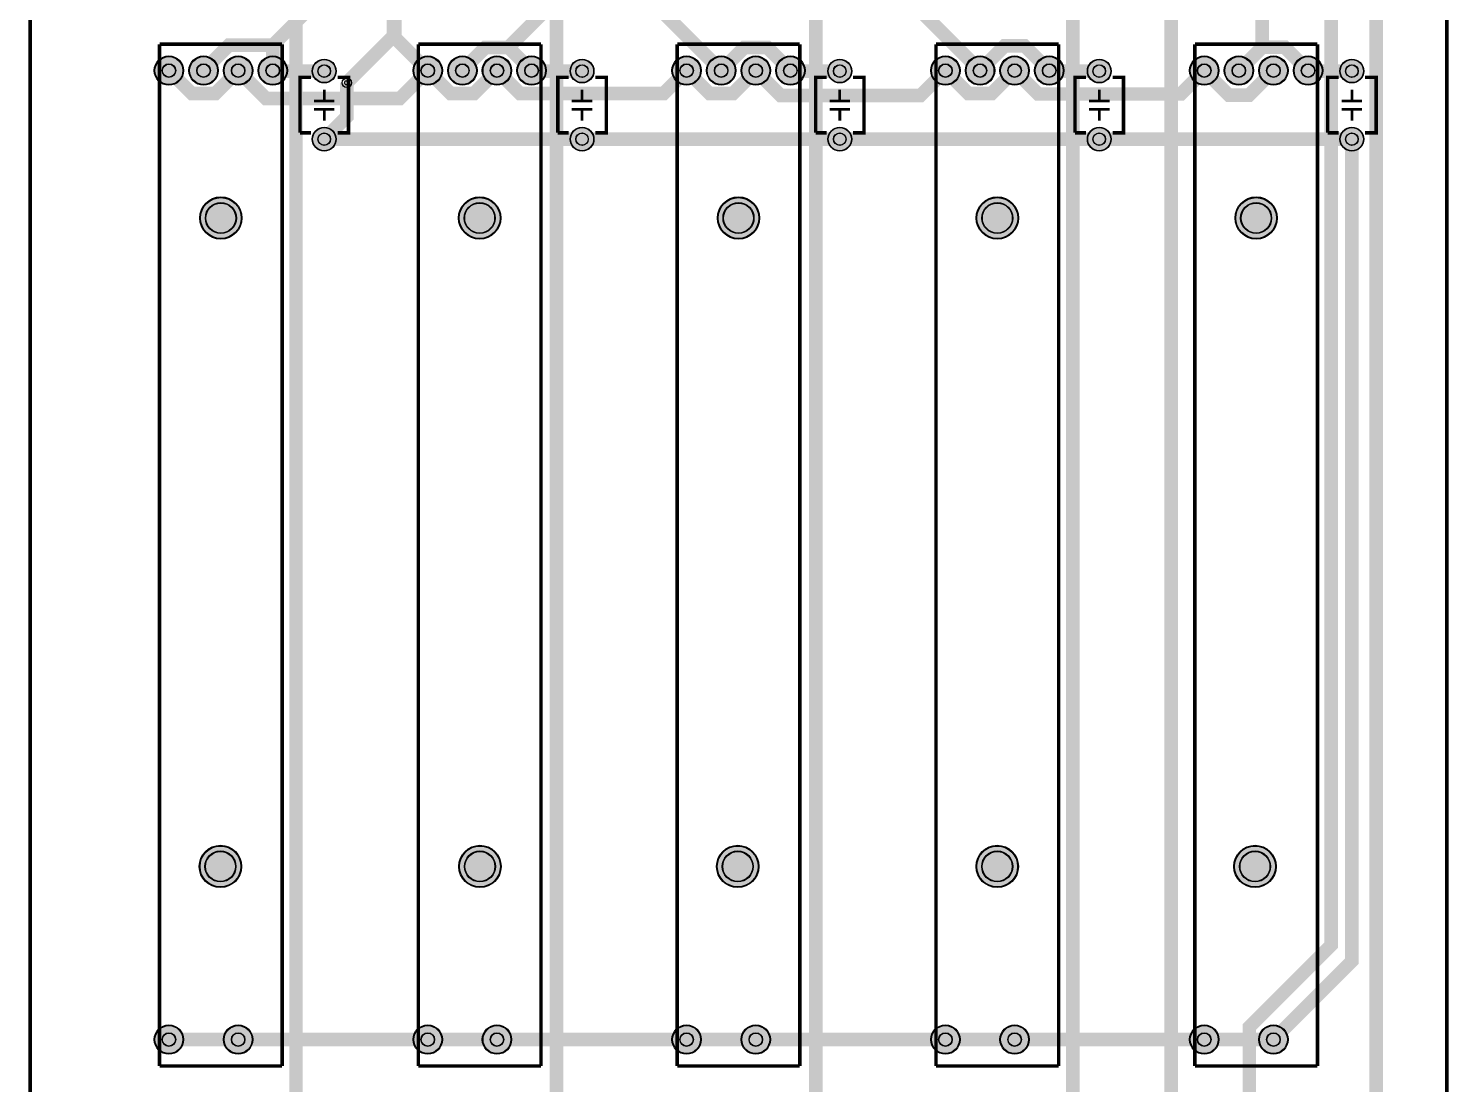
# Model space of a CAD drawing. Header units: millimetres. Extents: x 0 to 104, y -247 to 0.
# Drawn here: x -0.1 to 104.1, y -157.3 to -79.8 of the extents above; entities that cross this region are included whole.
import ezdxf

# ---------------------------------------------------------------- set-up
doc = ezdxf.new("R2010")
doc.units = ezdxf.units.MM
for name, color, linetype, true_color in [('BoardOutLine', 7, 'Continuous', 0xff00ff), ('BottomLayer', 7, 'Continuous', 0x0000ff), ('BottomSolderMaskLayer', 7, 'Continuous', 0xaa00ff), ('Hole', 7, 'Continuous', 0x222222), ('Multi-Layer', 7, 'Continuous', 0xc0c0c0), ('TopLayer', 7, 'Continuous', 0xff0000), ('TopSilkLayer', 7, 'Continuous', 0xffcc00), ('TopSolderMaskLayer', 7, 'Continuous', 0x800080)]:
    doc.layers.add(name, color=color, linetype=linetype, true_color=true_color)

msp = doc.modelspace()

# ---------------------------------------------------------------- hatches: boundary and pattern name
at = {"layer": 'BottomSolderMaskLayer'}
for points in [[(9.114167700000012, -82.9363340000001, 1), (11.265776300000011, -82.9363340000001, 1)], [(11.654167699999975, -82.9363340000001, 1), (13.805776299999975, -82.9363340000001, 1)], [(14.194167699999939, -82.9363340000001, 1), (16.34577629999994, -82.9363340000001, 1)], [(16.7341676999999, -82.9363340000001, 1), (18.885776299999904, -82.9363340000001, 1)], [(20.71460170000003, -82.97113200000001, 1), (22.465398300000032, -82.97113200000001, 1)], [(28.114129700000106, -82.9363340000001, 1), (30.26573830000011, -82.9363340000001, 1)], [(30.65412970000007, -82.9363340000001, 1), (32.80573830000007, -82.9363340000001, 1)], [(33.19412970000003, -82.9363340000001, 1), (35.345738300000036, -82.9363340000001, 1)], [(35.7341297, -82.9363340000001, 1), (37.8857383, -82.9363340000001, 1)], [(39.63760170000003, -82.97113200000001, 1), (41.388398300000034, -82.97113200000001, 1)], [(47.114091699999975, -82.9363340000001, 1), (49.26570029999998, -82.9363340000001, 1)], [(49.65409169999994, -82.9363340000001, 1), (51.80570029999994, -82.9363340000001, 1)], [(52.1940916999999, -82.9363340000001, 1), (54.345700299999905, -82.9363340000001, 1)], [(54.73409170000009, -82.9363340000001, 1), (56.885700300000096, -82.9363340000001, 1)], [(58.560601700000035, -82.97113200000001, 1), (60.311398300000036, -82.97113200000001, 1)], [(66.11430770000011, -82.9363340000001, 1), (68.26591630000011, -82.9363340000001, 1)], [(68.65430770000007, -82.9363340000001, 1), (70.80591630000008, -82.9363340000001, 1)], [(71.19430770000004, -82.9363340000001, 1), (73.34591630000004, -82.9363340000001, 1)], [(73.7343077, -82.9363340000001, 1), (75.8859163, -82.9363340000001, 1)], [(77.61060169999999, -82.97113200000001, 1), (79.36139829999999, -82.97113200000001, 1)], [(85.11426969999998, -82.9363340000001, 1), (87.26587829999998, -82.9363340000001, 1)], [(87.65426969999994, -82.9363340000001, 1), (89.80587829999995, -82.9363340000001, 1)], [(90.19426969999991, -82.9363340000001, 1), (92.34587829999991, -82.9363340000001, 1)], [(92.7342697000001, -82.9363340000001, 1), (94.8858783000001, -82.9363340000001, 1)], [(96.1526016999999, -82.97113200000001, 1), (97.9033982999999, -82.97113200000001, 1)], [(20.71460170000003, -87.97112200000004, 1), (22.465398300000032, -87.97112200000004, 1)], [(39.63760170000003, -87.97112200000004, 1), (41.388398300000034, -87.97112200000004, 1)], [(58.560601700000035, -87.97112200000004, 1), (60.311398300000036, -87.97112200000004, 1)], [(77.61060169999999, -87.97112200000004, 1), (79.36139829999999, -87.97112200000004, 1)], [(96.1526016999999, -87.97112200000004, 1), (97.9033982999999, -87.97112200000004, 1)], [(12.449174999999958, -93.75800400000003, 1), (15.550768999999956, -93.75800400000003, 1)], [(31.449137000000054, -93.75800400000003, 1), (34.550731000000056, -93.75800400000003, 1)], [(50.44909899999992, -93.75800400000003, 1), (53.550692999999924, -93.75800400000003, 1)], [(69.44931500000006, -93.75800400000003, 1), (72.55090900000006, -93.75800400000003, 1)], [(88.44927699999992, -93.75800400000003, 1), (91.55087099999993, -93.75800400000003, 1)], [(12.419202999999914, -141.351, 1), (15.520796999999913, -141.351, 1)], [(31.46920299999987, -141.351, 1), (34.57079699999987, -141.351, 1)], [(50.39220299999987, -141.351, 1), (53.49379699999987, -141.351, 1)], [(69.44220300000005, -141.351, 1), (72.54379700000005, -141.351, 1)], [(88.36520300000005, -141.351, 1), (91.46679700000006, -141.351, 1)], [(9.114167700000012, -154.0563340000001, 1), (11.265776300000011, -154.0563340000001, 1)], [(14.194167699999939, -154.0563340000001, 1), (16.34577629999994, -154.0563340000001, 1)], [(28.114129700000106, -154.0563340000001, 1), (30.26573830000011, -154.0563340000001, 1)], [(33.19412970000003, -154.0563340000001, 1), (35.345738300000036, -154.0563340000001, 1)], [(47.114091699999975, -154.0563340000001, 1), (49.26570029999998, -154.0563340000001, 1)], [(52.1940916999999, -154.0563340000001, 1), (54.345700299999905, -154.0563340000001, 1)], [(66.11430770000011, -154.0563340000001, 1), (68.26591630000011, -154.0563340000001, 1)], [(71.19430770000004, -154.0563340000001, 1), (73.34591630000004, -154.0563340000001, 1)], [(85.11426969999998, -154.0563340000001, 1), (87.26587829999998, -154.0563340000001, 1)], [(90.19426969999991, -154.0563340000001, 1), (92.34587829999991, -154.0563340000001, 1)]]:
    msp.add_hatch(color=256, dxfattribs=at).paths.add_polyline_path(points)
at = {"layer": 'Multi-Layer'}
for points in [[(20.740001700000033, -82.97113200000001, 1), (22.43999830000003, -82.97113200000001, 1)], [(39.66300170000003, -82.97113200000001, 1), (41.36299830000004, -82.97113200000001, 1)], [(58.58600170000003, -82.97113200000001, 1), (60.28599830000004, -82.97113200000001, 1)], [(77.6360017, -82.97113200000001, 1), (79.33599829999999, -82.97113200000001, 1)], [(96.17800169999991, -82.97113200000001, 1), (97.8779982999999, -82.97113200000001, 1)], [(20.740001700000033, -87.97112200000004, 1), (22.43999830000003, -87.97112200000004, 1)], [(39.66300170000003, -87.97112200000004, 1), (41.36299830000004, -87.97112200000004, 1)], [(58.58600170000003, -87.97112200000004, 1), (60.28599830000004, -87.97112200000004, 1)], [(77.6360017, -87.97112200000004, 1), (79.33599829999999, -87.97112200000004, 1)], [(96.17800169999991, -87.97112200000004, 1), (97.8779982999999, -87.97112200000004, 1)]]:
    msp.add_hatch(color=256, dxfattribs=at).paths.add_polyline_path(points)
at = {"layer": 'TopSolderMaskLayer'}
for points in [[(9.114167700000012, -82.9363340000001, 1), (11.265776300000011, -82.9363340000001, 1)], [(11.654167699999975, -82.9363340000001, 1), (13.805776299999975, -82.9363340000001, 1)], [(14.194167699999939, -82.9363340000001, 1), (16.34577629999994, -82.9363340000001, 1)], [(16.7341676999999, -82.9363340000001, 1), (18.885776299999904, -82.9363340000001, 1)], [(20.71460170000003, -82.97113200000001, 1), (22.465398300000032, -82.97113200000001, 1)], [(28.114129700000106, -82.9363340000001, 1), (30.26573830000011, -82.9363340000001, 1)], [(30.65412970000007, -82.9363340000001, 1), (32.80573830000007, -82.9363340000001, 1)], [(33.19412970000003, -82.9363340000001, 1), (35.345738300000036, -82.9363340000001, 1)], [(35.7341297, -82.9363340000001, 1), (37.8857383, -82.9363340000001, 1)], [(39.63760170000003, -82.97113200000001, 1), (41.388398300000034, -82.97113200000001, 1)], [(47.114091699999975, -82.9363340000001, 1), (49.26570029999998, -82.9363340000001, 1)], [(49.65409169999994, -82.9363340000001, 1), (51.80570029999994, -82.9363340000001, 1)], [(52.1940916999999, -82.9363340000001, 1), (54.345700299999905, -82.9363340000001, 1)], [(54.73409170000009, -82.9363340000001, 1), (56.885700300000096, -82.9363340000001, 1)], [(58.560601700000035, -82.97113200000001, 1), (60.311398300000036, -82.97113200000001, 1)], [(66.11430770000011, -82.9363340000001, 1), (68.26591630000011, -82.9363340000001, 1)], [(68.65430770000007, -82.9363340000001, 1), (70.80591630000008, -82.9363340000001, 1)], [(71.19430770000004, -82.9363340000001, 1), (73.34591630000004, -82.9363340000001, 1)], [(73.7343077, -82.9363340000001, 1), (75.8859163, -82.9363340000001, 1)], [(77.61060169999999, -82.97113200000001, 1), (79.36139829999999, -82.97113200000001, 1)], [(85.11426969999998, -82.9363340000001, 1), (87.26587829999998, -82.9363340000001, 1)], [(87.65426969999994, -82.9363340000001, 1), (89.80587829999995, -82.9363340000001, 1)], [(90.19426969999991, -82.9363340000001, 1), (92.34587829999991, -82.9363340000001, 1)], [(92.7342697000001, -82.9363340000001, 1), (94.8858783000001, -82.9363340000001, 1)], [(96.1526016999999, -82.97113200000001, 1), (97.9033982999999, -82.97113200000001, 1)], [(20.71460170000003, -87.97112200000004, 1), (22.465398300000032, -87.97112200000004, 1)], [(39.63760170000003, -87.97112200000004, 1), (41.388398300000034, -87.97112200000004, 1)], [(58.560601700000035, -87.97112200000004, 1), (60.311398300000036, -87.97112200000004, 1)], [(77.61060169999999, -87.97112200000004, 1), (79.36139829999999, -87.97112200000004, 1)], [(96.1526016999999, -87.97112200000004, 1), (97.9033982999999, -87.97112200000004, 1)], [(12.449174999999958, -93.75800400000003, 1), (15.550768999999956, -93.75800400000003, 1)], [(31.449137000000054, -93.75800400000003, 1), (34.550731000000056, -93.75800400000003, 1)], [(50.44909899999992, -93.75800400000003, 1), (53.550692999999924, -93.75800400000003, 1)], [(69.44931500000006, -93.75800400000003, 1), (72.55090900000006, -93.75800400000003, 1)], [(88.44927699999992, -93.75800400000003, 1), (91.55087099999993, -93.75800400000003, 1)], [(12.419202999999914, -141.351, 1), (15.520796999999913, -141.351, 1)], [(31.46920299999987, -141.351, 1), (34.57079699999987, -141.351, 1)], [(50.39220299999987, -141.351, 1), (53.49379699999987, -141.351, 1)], [(69.44220300000005, -141.351, 1), (72.54379700000005, -141.351, 1)], [(88.36520300000005, -141.351, 1), (91.46679700000006, -141.351, 1)], [(9.114167700000012, -154.0563340000001, 1), (11.265776300000011, -154.0563340000001, 1)], [(14.194167699999939, -154.0563340000001, 1), (16.34577629999994, -154.0563340000001, 1)], [(28.114129700000106, -154.0563340000001, 1), (30.26573830000011, -154.0563340000001, 1)], [(33.19412970000003, -154.0563340000001, 1), (35.345738300000036, -154.0563340000001, 1)], [(47.114091699999975, -154.0563340000001, 1), (49.26570029999998, -154.0563340000001, 1)], [(52.1940916999999, -154.0563340000001, 1), (54.345700299999905, -154.0563340000001, 1)], [(66.11430770000011, -154.0563340000001, 1), (68.26591630000011, -154.0563340000001, 1)], [(71.19430770000004, -154.0563340000001, 1), (73.34591630000004, -154.0563340000001, 1)], [(85.11426969999998, -154.0563340000001, 1), (87.26587829999998, -154.0563340000001, 1)], [(90.19426969999991, -154.0563340000001, 1), (92.34587829999991, -154.0563340000001, 1)]]:
    msp.add_hatch(color=256, dxfattribs=at).paths.add_polyline_path(points)

# ---------------------------------------------------------------- linework, layer by layer
at = {"layer": 'BoardOutLine', "const_width": 0.254}
msp.add_lwpolyline([(0, 0), (103.99999519999994, 0), (103.99999519999994, -246.99998859999994), (0, -246.99998859999994), (0, 0)], close=True, dxfattribs=at)
at = {"layer": 'BottomLayer', "const_width": 0.9999979999999999}
for points in [[(32.13099999999997, -4.699000000000069), (32.13099999999997, -10.229088000000047), (20.337779999999952, -22.022308000000066), (20.337779999999952, -78.54848400000003), (17.809971999999902, -81.07629199999997)], [(90.43924000000004, -81.2292000000001), (90.43924000000004, -66.94424000000004), (69.98716000000002, -46.49216000000001), (65.34911999999997, -46.49216000000001), (33.436559999999986, -14.582139999999981), (33.436559999999986, -8.280399999999986), (35.00120000000004, -6.715760000000046), (42.291000000000054, -6.715760000000046)], [(23.24481000000003, -83.83219199999996), (26.78125200000011, -80.29575), (26.78125200000011, -72.83780200000001), (25.146761999999967, -71.20331199999998)], [(35.10813399999995, -81.23453400000005), (45.88840199999993, -70.45426599999996)], [(69.73011200000008, -82.9363340000001), (65.39890399999979, -78.60512600000004), (43.18203199999982, -78.60512600000004)], [(12.729971999999975, -82.9363340000001), (14.590013999999996, -81.07629199999997), (17.809971999999902, -81.07629199999997)], [(17.809971999999902, -81.07629199999997), (17.809971999999902, -82.9363340000001)], [(31.72993400000007, -82.9363340000001), (33.43173399999989, -81.23453400000005), (35.10813399999995, -81.23453400000005)], [(35.10813399999995, -81.23453400000005), (36.809934, -82.9363340000001)], [(50.72989599999994, -82.9363340000001), (52.41696399999989, -81.24926600000003), (54.12282800000014, -81.24926600000003), (55.809896000000094, -82.9363340000001)], [(74.810112, -82.9363340000001), (73.00264800000002, -81.12887000000012), (71.53757600000006, -81.12887000000012), (69.73011200000008, -82.9363340000001)], [(90.43822399999988, -81.22818399999994), (88.73007399999995, -82.9363340000001)], [(93.8100740000001, -82.9363340000001), (92.10192399999994, -81.22818399999994), (90.43822399999988, -81.22818399999994)], [(10.189972000000012, -82.9363340000001), (11.877039999999965, -84.62340200000006), (13.582903999999985, -84.62340200000006), (15.269971999999939, -82.9363340000001)], [(15.269971999999939, -82.9363340000001), (17.327879999999936, -84.9942420000001), (27.13202600000011, -84.9942420000001), (29.189934000000108, -82.9363340000001)], [(21.590000000000032, -82.97113200000001), (17.84477000000004, -82.97113200000001), (17.809971999999902, -82.9363340000001)], [(29.189934000000108, -82.9363340000001), (30.87700200000006, -84.62340200000006), (32.58286600000008, -84.62340200000006), (34.269934000000035, -82.9363340000001)], [(34.269934000000035, -82.9363340000001), (35.95700199999999, -84.62340200000006), (46.50282800000002, -84.62340200000006), (48.189895999999976, -82.9363340000001)], [(40.513000000000034, -82.97113200000001), (36.84473199999991, -82.97113200000001), (36.809934, -82.9363340000001)], [(53.2698959999999, -82.9363340000001), (51.58282799999995, -84.62340200000006), (49.87696399999993, -84.62340200000006), (48.189895999999976, -82.9363340000001)], [(67.19011200000011, -82.9363340000001), (65.35826399999985, -84.76818200000002), (55.10174399999994, -84.76818200000002), (53.2698959999999, -82.9363340000001)], [(59.436000000000035, -82.97113200000001), (55.844694000000004, -82.97113200000001), (55.809896000000094, -82.9363340000001)], [(67.19011200000011, -82.9363340000001), (68.87718000000007, -84.62340200000006), (70.58304400000009, -84.62340200000006), (72.27011200000004, -82.9363340000001)], [(86.19007399999998, -82.9363340000001), (84.47277999999994, -84.65362800000003), (73.98740599999985, -84.65362800000003), (72.27011200000004, -82.9363340000001)], [(78.48599999999999, -82.97113200000001), (74.84490999999991, -82.97113200000001), (74.810112, -82.9363340000001)], [(91.27007399999991, -82.9363340000001), (89.47480200000007, -84.73160600000006), (87.98534600000005, -84.73160600000006), (86.19007399999998, -82.9363340000001)], [(97.0279999999999, -82.97113200000001), (93.84487200000001, -82.97113200000001), (93.8100740000001, -82.9363340000001)], [(40.513000000000034, -87.97112200000004), (21.590000000000032, -87.97112200000004)], [(59.436000000000035, -87.97112200000004), (40.513000000000034, -87.97112200000004)], [(78.48599999999999, -87.97112200000004), (59.436000000000035, -87.97112200000004)], [(97.0279999999999, -87.97112200000004), (78.48599999999999, -87.97112200000004)], [(10.189972000000012, -154.0563340000001), (15.269971999999939, -154.0563340000001)], [(15.269971999999939, -154.0563340000001), (29.189934000000108, -154.0563340000001)], [(29.189934000000108, -154.0563340000001), (34.269934000000035, -154.0563340000001)], [(34.269934000000035, -154.0563340000001), (48.189895999999976, -154.0563340000001)], [(53.2698959999999, -154.0563340000001), (48.189895999999976, -154.0563340000001)], [(67.19011200000011, -154.0563340000001), (53.2698959999999, -154.0563340000001)], [(72.27011200000004, -154.0563340000001), (67.19011200000011, -154.0563340000001)], [(86.19007399999998, -154.0563340000001), (72.27011200000004, -154.0563340000001)], [(91.27007399999991, -154.0563340000001), (86.19007399999998, -154.0563340000001)]]:
    msp.add_lwpolyline(points, dxfattribs=at)
at = {"layer": 'BottomSolderMaskLayer'}
for centre, radius in [((10.189972000000012, -82.9363340000001), 1.0758043), ((12.729971999999975, -82.9363340000001), 1.0758043), ((15.269971999999939, -82.9363340000001), 1.0758043), ((17.809971999999902, -82.9363340000001), 1.0758043), ((21.590000000000032, -82.97113200000001), 0.8753982999999999), ((29.189934000000108, -82.9363340000001), 1.0758043), ((31.72993400000007, -82.9363340000001), 1.0758043), ((34.269934000000035, -82.9363340000001), 1.0758043), ((36.809934, -82.9363340000001), 1.0758043), ((40.513000000000034, -82.97113200000001), 0.8753982999999999), ((48.189895999999976, -82.9363340000001), 1.0758043), ((50.72989599999994, -82.9363340000001), 1.0758043), ((53.2698959999999, -82.9363340000001), 1.0758043), ((55.809896000000094, -82.9363340000001), 1.0758043), ((59.436000000000035, -82.97113200000001), 0.8753982999999999), ((67.19011200000011, -82.9363340000001), 1.0758043), ((69.73011200000008, -82.9363340000001), 1.0758043), ((72.27011200000004, -82.9363340000001), 1.0758043), ((74.810112, -82.9363340000001), 1.0758043), ((78.48599999999999, -82.97113200000001), 0.8753982999999999), ((86.19007399999998, -82.9363340000001), 1.0758043), ((88.73007399999995, -82.9363340000001), 1.0758043), ((91.27007399999991, -82.9363340000001), 1.0758043), ((93.8100740000001, -82.9363340000001), 1.0758043), ((97.0279999999999, -82.97113200000001), 0.8753982999999999), ((10.189972000000012, -82.93635940000001), 0.49854703228388403), ((12.729971999999975, -82.93635940000001), 0.49854703228388403), ((15.269971999999939, -82.93635940000001), 0.49854703228388403), ((17.809971999999902, -82.93635940000001), 0.49854703228388403), ((21.590000000000032, -82.97113200000001), 0.4634592383301708), ((29.189984799999934, -82.93635940000001), 0.49854703228388403), ((31.729984799999897, -82.93635940000001), 0.49854703228388403), ((34.26998479999986, -82.93635940000001), 0.49854703228388403), ((36.809984799999825, -82.93635940000001), 0.49854703228388403), ((40.513000000000034, -82.97113200000001), 0.4634592383301708), ((48.18997219999994, -82.93635940000001), 0.49854703228388403), ((50.72997219999991, -82.93635940000001), 0.49854703228388403), ((53.26997219999987, -82.93635940000001), 0.49854703228388403), ((55.809972199999834, -82.93635940000001), 0.49854703228388403), ((59.436000000000035, -82.97113200000001), 0.4634592383301708), ((67.18998500000009, -82.93635940000001), 0.49854703228388403), ((69.72998500000006, -82.93635940000001), 0.49854703228388403), ((72.26998500000002, -82.93635940000001), 0.49854703228388403), ((74.80998499999998, -82.93635940000001), 0.49854703228388403), ((78.48599999999999, -82.97113200000001), 0.4634592383301708), ((86.1899724000001, -82.93635940000001), 0.49854703228388403), ((88.72997240000007, -82.93635940000001), 0.49854703228388403), ((91.26997240000003, -82.93635940000001), 0.49854703228388403), ((93.80997239999999, -82.93635940000001), 0.49854703228388403), ((97.0279999999999, -82.97113200000001), 0.4634592383301708), ((21.590000000000032, -87.97112200000004), 0.8753982999999999), ((21.590000000000032, -87.97112200000004), 0.4634592383301708), ((40.513000000000034, -87.97112200000004), 0.8753982999999999), ((40.513000000000034, -87.97112200000004), 0.4634592383301708), ((59.436000000000035, -87.97112200000004), 0.8753982999999999), ((59.436000000000035, -87.97112200000004), 0.4634592383301708), ((78.48599999999999, -87.97112200000004), 0.8753982999999999), ((78.48599999999999, -87.97112200000004), 0.4634592383301708), ((97.0279999999999, -87.97112200000004), 0.8753982999999999), ((97.0279999999999, -87.97112200000004), 0.4634592383301708), ((13.999971999999957, -93.75800400000003), 1.5507970000000002), ((13.999997400000098, -93.75800400000003), 1.1372511333333335), ((32.99993400000005, -93.75800400000003), 1.5507970000000002), ((33.00001020000002, -93.75800400000003), 1.1372511333333335), ((51.99989599999992, -93.75800400000003), 1.5507970000000002), ((51.99999760000003, -93.75800400000003), 1.1372511333333335), ((71.00011200000006, -93.75800400000003), 1.5507970000000002), ((71.00001039999995, -93.75800400000003), 1.1372511333333335), ((90.00007399999993, -93.75800400000003), 1.5507970000000002), ((89.99999780000019, -93.75800400000003), 1.1372511333333335), ((13.969999999999914, -141.351), 1.5507970000000002), ((13.969999999999914, -141.351), 1.1372511333333335), ((33.01999999999987, -141.351), 1.5507970000000002), ((33.01999999999987, -141.351), 1.1372511333333335), ((51.94299999999987, -141.351), 1.5507970000000002), ((51.94299999999987, -141.351), 1.1372511333333335), ((70.99300000000005, -141.351), 1.5507970000000002), ((70.99300000000005, -141.351), 1.1372511333333335), ((89.91600000000005, -141.351), 1.5507970000000002), ((89.91600000000005, -141.351), 1.1372511333333335), ((10.189972000000012, -154.0563340000001), 1.0758043), ((15.269971999999939, -154.0563340000001), 1.0758043), ((29.189934000000108, -154.0563340000001), 1.0758043), ((34.269934000000035, -154.0563340000001), 1.0758043), ((48.189895999999976, -154.0563340000001), 1.0758043), ((53.2698959999999, -154.0563340000001), 1.0758043), ((67.19011200000011, -154.0563340000001), 1.0758043), ((72.27011200000004, -154.0563340000001), 1.0758043), ((86.19007399999998, -154.0563340000001), 1.0758043), ((91.27007399999991, -154.0563340000001), 1.0758043), ((10.189972000000012, -154.05635940000002), 0.49854703228388403), ((15.269971999999939, -154.05635940000002), 0.49854703228388403), ((29.189984799999934, -154.05635940000002), 0.49854703228388403), ((34.26998479999986, -154.05635940000002), 0.49854703228388403), ((48.18997219999994, -154.05635940000002), 0.49854703228388403), ((53.26997219999987, -154.05635940000002), 0.49854703228388403), ((67.18998500000009, -154.05635940000002), 0.49854703228388403), ((72.26998500000002, -154.05635940000002), 0.49854703228388403), ((86.1899724000001, -154.05635940000002), 0.49854703228388403), ((91.26997240000003, -154.05635940000002), 0.49854703228388403)]:
    msp.add_circle(centre, radius, dxfattribs=at)
at = {"layer": 'Hole'}
msp.add_circle((23.24481000000003, -83.83219199999996), 0.15250160000000001, dxfattribs=at)
at = {"layer": 'Multi-Layer'}
for centre, radius in [((10.189972000000012, -82.9363340000001), 1.0250043), ((12.729971999999975, -82.9363340000001), 1.0250043), ((15.269971999999939, -82.9363340000001), 1.0250043), ((17.809971999999902, -82.9363340000001), 1.0250043), ((21.590000000000032, -82.97113200000001), 0.8499983), ((29.189934000000108, -82.9363340000001), 1.0250043), ((31.72993400000007, -82.9363340000001), 1.0250043), ((34.269934000000035, -82.9363340000001), 1.0250043), ((36.809934, -82.9363340000001), 1.0250043), ((40.513000000000034, -82.97113200000001), 0.8499983), ((48.189895999999976, -82.9363340000001), 1.0250043), ((50.72989599999994, -82.9363340000001), 1.0250043), ((53.2698959999999, -82.9363340000001), 1.0250043), ((55.809896000000094, -82.9363340000001), 1.0250043), ((59.436000000000035, -82.97113200000001), 0.8499983), ((67.19011200000011, -82.9363340000001), 1.0250043), ((69.73011200000008, -82.9363340000001), 1.0250043), ((72.27011200000004, -82.9363340000001), 1.0250043), ((74.810112, -82.9363340000001), 1.0250043), ((78.48599999999999, -82.97113200000001), 0.8499983), ((86.19007399999998, -82.9363340000001), 1.0250043), ((88.73007399999995, -82.9363340000001), 1.0250043), ((91.27007399999991, -82.9363340000001), 1.0250043), ((93.8100740000001, -82.9363340000001), 1.0250043), ((97.0279999999999, -82.97113200000001), 0.8499983), ((10.189972000000012, -82.93635940000001), 0.4750054), ((12.729971999999975, -82.93635940000001), 0.4750054), ((15.269971999999939, -82.93635940000001), 0.4750054), ((17.809971999999902, -82.93635940000001), 0.4750054), ((21.590000000000032, -82.97113200000001), 0.4500118), ((29.189984799999934, -82.93635940000001), 0.4750054), ((31.729984799999897, -82.93635940000001), 0.4750054), ((34.26998479999986, -82.93635940000001), 0.4750054), ((36.809984799999825, -82.93635940000001), 0.4750054), ((40.513000000000034, -82.97113200000001), 0.4500118), ((48.18997219999994, -82.93635940000001), 0.4750054), ((50.72997219999991, -82.93635940000001), 0.4750054), ((53.26997219999987, -82.93635940000001), 0.4750054), ((55.809972199999834, -82.93635940000001), 0.4750054), ((59.436000000000035, -82.97113200000001), 0.4500118), ((67.18998500000009, -82.93635940000001), 0.4750054), ((69.72998500000006, -82.93635940000001), 0.4750054), ((72.26998500000002, -82.93635940000001), 0.4750054), ((74.80998499999998, -82.93635940000001), 0.4750054), ((78.48599999999999, -82.97113200000001), 0.4500118), ((86.1899724000001, -82.93635940000001), 0.4750054), ((88.72997240000007, -82.93635940000001), 0.4750054), ((91.26997240000003, -82.93635940000001), 0.4750054), ((93.80997239999999, -82.93635940000001), 0.4750054), ((97.0279999999999, -82.97113200000001), 0.4500118), ((23.24481000000003, -83.83219199999996), 0.350012), ((21.590000000000032, -87.97112200000004), 0.8499983), ((21.590000000000032, -87.97112200000004), 0.4500118), ((40.513000000000034, -87.97112200000004), 0.8499983), ((40.513000000000034, -87.97112200000004), 0.4500118), ((59.436000000000035, -87.97112200000004), 0.8499983), ((59.436000000000035, -87.97112200000004), 0.4500118), ((78.48599999999999, -87.97112200000004), 0.8499983), ((78.48599999999999, -87.97112200000004), 0.4500118), ((97.0279999999999, -87.97112200000004), 0.8499983), ((97.0279999999999, -87.97112200000004), 0.4500118), ((13.999971999999957, -93.75800400000003), 1.499997), ((13.999997400000098, -93.75800400000003), 1.0999978000000001), ((32.99993400000005, -93.75800400000003), 1.499997), ((33.00001020000002, -93.75800400000003), 1.0999978000000001), ((51.99989599999992, -93.75800400000003), 1.499997), ((51.99999760000003, -93.75800400000003), 1.0999978000000001), ((71.00011200000006, -93.75800400000003), 1.499997), ((71.00001039999995, -93.75800400000003), 1.0999978000000001), ((90.00007399999993, -93.75800400000003), 1.499997), ((89.99999780000019, -93.75800400000003), 1.0999978000000001), ((13.969999999999914, -141.351), 1.499997), ((13.969999999999914, -141.351), 1.0999978000000001), ((33.01999999999987, -141.351), 1.499997), ((33.01999999999987, -141.351), 1.0999978000000001), ((51.94299999999987, -141.351), 1.499997), ((51.94299999999987, -141.351), 1.0999978000000001), ((70.99300000000005, -141.351), 1.499997), ((70.99300000000005, -141.351), 1.0999978000000001), ((89.91600000000005, -141.351), 1.499997), ((89.91600000000005, -141.351), 1.0999978000000001), ((10.189972000000012, -154.0563340000001), 1.0250043), ((15.269971999999939, -154.0563340000001), 1.0250043), ((29.189934000000108, -154.0563340000001), 1.0250043), ((34.269934000000035, -154.0563340000001), 1.0250043), ((48.189895999999976, -154.0563340000001), 1.0250043), ((53.2698959999999, -154.0563340000001), 1.0250043), ((67.19011200000011, -154.0563340000001), 1.0250043), ((72.27011200000004, -154.0563340000001), 1.0250043), ((86.19007399999998, -154.0563340000001), 1.0250043), ((91.27007399999991, -154.0563340000001), 1.0250043), ((10.189972000000012, -154.05635940000002), 0.4750054), ((15.269971999999939, -154.05635940000002), 0.4750054), ((29.189984799999934, -154.05635940000002), 0.4750054), ((34.26998479999986, -154.05635940000002), 0.4750054), ((48.18997219999994, -154.05635940000002), 0.4750054), ((53.26997219999987, -154.05635940000002), 0.4750054), ((67.18998500000009, -154.05635940000002), 0.4750054), ((72.26998500000002, -154.05635940000002), 0.4750054), ((86.1899724000001, -154.05635940000002), 0.4750054), ((91.26997240000003, -154.05635940000002), 0.4750054)]:
    msp.add_circle(centre, radius, dxfattribs=at)
at = {"layer": 'TopLayer', "const_width": 0.9999979999999999}
for points in [[(16.76400000000001, -4.44500000000005), (18.981419999999957, -2.227579999999989), (22.903433999999947, -2.227579999999989), (26.6623800000001, -5.986526000000026), (26.6623800000001, -80.40878000000009), (29.189934000000108, -82.9363340000001)], [(50.72989599999994, -82.9363340000001), (44.468287999999916, -76.67472600000008), (44.468287999999916, -3.8831519999999955), (43.60595799999999, -3.0208220000000665), (38.25951199999997, -3.0208220000000665), (37.2109999999999, -4.069334000000026), (37.2109999999999, -4.699000000000069)], [(74.720958, -173.89855999999997), (83.76793000000009, -164.8515880000001), (83.76793000000009, -8.835136000000034), (85.21699999999998, -7.386066000000028), (85.21699999999998, -4.699000000000069)], [(87.75699999999995, -6.715760000000046), (89.77375999999992, -8.732520000000022), (89.77375999999992, -13.954760000000078), (98.80599999999993, -22.98700000000008), (98.80599999999993, -204.3836399999999), (101.24185999999997, -206.81949999999995)], [(16.53997199999992, -46.920150000000035), (19.517867999999794, -49.89804600000002), (19.517867999999794, -169.55668400000002), (15.763747999999964, -173.31080400000008), (15.763747999999964, -179.1439140000001), (16.53997199999992, -179.92013800000007)], [(35.69106399999998, -180.07126800000003), (36.326063999999974, -180.07126800000003), (38.64076599999987, -177.75656600000013), (38.64076599999987, -46.920150000000035)], [(54.69102600000008, -180.07126800000003), (55.32831199999998, -180.07126800000003), (57.671461999999906, -177.7281180000001), (57.671461999999906, -50.051716000000056), (55.0293539999999, -47.40935400000001)], [(73.54011200000002, -46.920150000000035), (76.53502600000013, -49.91506400000003), (76.53502600000013, -169.539666), (72.76388799999984, -173.31080400000008), (72.76388799999984, -179.1439140000001), (73.54011200000002, -179.92013800000007)], [(92.54007400000012, -46.920150000000035), (95.50628599999993, -49.88636199999996), (95.50628599999993, -147.12619800000004), (89.49994800000002, -153.13253600000007), (89.49994800000002, -176.88001199999997), (92.54007400000012, -179.92013800000007)], [(21.590000000000032, -87.97112200000004), (23.24481000000003, -86.31631200000004), (23.24481000000003, -83.83219199999996)], [(97.0279999999999, -87.97112200000004), (97.0279999999999, -148.298408), (91.27007399999991, -154.0563340000001)]]:
    msp.add_lwpolyline(points, dxfattribs=at)
at = {"layer": 'TopSilkLayer'}
for points, const_width in [([(103.99999519999994, -246.99998859999994), (0, -246.99998859999994), (0, 0)], 0.254), ([(103.99999519999994, -237.0000085999999), (103.99999519999994, 0), (0, 0)], 0.254), ([(103.99999519999994, -246.99998859999994), (103.99999519999994, 0), (0, 0)], 0.254), ([(9.499981000000048, -81.00001580000003), (9.499981000000048, -155.9999928000001)], 0.254), ([(9.499981000000048, -81.00001580000003), (18.499988400000007, -81.00001580000003)], 0.254), ([(9.499981000000048, -81.00001580000003), (9.499981000000048, -155.99996740000006)], 0.254), ([(9.499981000000048, -81.00001580000003), (18.499988400000007, -81.00001580000003)], 0.254), ([(18.499988400000007, -81.00001580000003), (18.499988400000007, -155.99996740000006)], 0.254), ([(18.499988400000007, -81.00001580000003), (18.499988400000007, -155.9999928000001)], 0.254), ([(28.49999379999997, -81.00001580000003), (37.499975800000016, -81.00001580000003)], 0.254), ([(28.49999379999997, -81.00001580000003), (37.500001200000156, -81.00001580000003)], 0.254), ([(28.49999379999997, -81.00001580000003), (28.49999379999997, -155.99996740000006)], 0.254), ([(28.49999379999997, -81.00001580000003), (28.49999379999997, -155.9999928000001)], 0.254), ([(37.499975800000016, -81.00001580000003), (37.499975800000016, -155.9999928000001)], 0.254), ([(37.500001200000156, -81.00001580000003), (37.500001200000156, -155.99996740000006)], 0.254), ([(47.49998119999998, -81.00001580000003), (56.49998859999994, -81.00001580000003)], 0.254), ([(47.49998119999998, -81.00001580000003), (47.49998119999998, -155.9999928000001)], 0.254), ([(56.49998859999994, -81.00001580000003), (56.49998859999994, -155.9999928000001)], 0.254), ([(66.4999939999999, -81.00001580000003), (66.4999939999999, -155.9999928000001)], 0.254), ([(66.4999939999999, -81.00001580000003), (75.50000139999986, -81.00001580000003)], 0.254), ([(66.4999939999999, -81.00001580000003), (66.4999939999999, -155.99996740000006)], 0.254), ([(66.4999939999999, -81.00001580000003), (75.49997599999995, -81.00001580000003)], 0.254), ([(75.49997599999995, -81.00001580000003), (75.49997599999995, -155.9999928000001)], 0.254), ([(75.50000139999986, -81.00001580000003), (75.50000139999986, -155.99996740000006)], 0.254), ([(85.49998139999991, -81.00001580000003), (85.49998139999991, -155.9999928000001)], 0.254), ([(85.49998139999991, -81.00001580000003), (94.49998879999987, -81.00001580000003)], 0.254), ([(85.49998139999991, -81.00001580000003), (85.49998139999991, -155.99996740000006)], 0.254), ([(85.49998139999991, -81.00001580000003), (94.49998879999987, -81.00001580000003)], 0.254), ([(94.49998879999987, -81.00001580000003), (94.49998879999987, -155.99996740000006)], 0.254), ([(94.49998879999987, -81.00001580000003), (94.49998879999987, -155.9999928000001)], 0.254), ([(19.812000000000012, -87.50300000000004), (19.812000000000012, -83.43900000000008), (20.61568139999997, -83.43900000000008)], 0.254), ([(22.564318600000092, -83.43900000000008), (23.368000000000052, -83.43900000000008), (23.368000000000052, -87.50300000000004), (22.564318600000092, -87.50300000000004)], 0.254), ([(38.735000000000014, -87.50300000000004), (38.735000000000014, -83.43900000000008), (39.53868139999997, -83.43900000000008)], 0.254), ([(41.487318600000094, -83.43900000000008), (42.291000000000054, -83.43900000000008), (42.291000000000054, -87.50300000000004), (41.487318600000094, -87.50300000000004)], 0.254), ([(57.658000000000015, -87.50300000000004), (57.658000000000015, -83.43900000000008), (58.461681399999975, -83.43900000000008)], 0.254), ([(60.410318600000096, -83.43900000000008), (61.214000000000055, -83.43900000000008), (61.214000000000055, -87.50300000000004), (60.410318600000096, -87.50300000000004)], 0.254), ([(76.70799999999997, -87.50300000000004), (76.70799999999997, -83.43900000000008), (77.51168139999993, -83.43900000000008)], 0.254), ([(79.46031860000005, -83.43900000000008), (80.26400000000001, -83.43900000000008), (80.26400000000001, -87.50300000000004), (79.46031860000005, -87.50300000000004)], 0.254), ([(95.24999999999989, -87.50300000000004), (95.24999999999989, -83.43900000000008), (96.05368140000007, -83.43900000000008)], 0.254), ([(98.00231859999997, -83.43900000000008), (98.80599999999993, -83.43900000000008), (98.80599999999993, -87.50300000000004), (98.00231859999997, -87.50300000000004)], 0.254), ([(21.589314199999876, -85.17100060000007), (21.589314199999876, -84.32799999999997)], 0.1999996), ([(40.51231419999988, -85.17100060000007), (40.51231419999988, -84.32799999999997)], 0.1999996), ([(59.43531419999988, -85.17100060000007), (59.43531419999988, -84.32799999999997)], 0.1999996), ([(78.48531420000006, -85.17100060000007), (78.48531420000006, -84.32799999999997)], 0.1999996), ([(97.02731419999998, -85.17100060000007), (97.02731419999998, -84.32799999999997)], 0.1999996), ([(22.340036599999962, -85.17100060000007), (20.84003960000007, -85.17100060000007)], 0.1999996), ([(41.263036599999964, -85.17100060000007), (39.76303960000007, -85.17100060000007)], 0.1999996), ([(60.186036599999966, -85.17100060000007), (58.68603960000007, -85.17100060000007)], 0.1999996), ([(79.23603659999992, -85.17100060000007), (77.73603960000003, -85.17100060000007)], 0.1999996), ([(97.77803660000006, -85.17100060000007), (96.27803960000017, -85.17100060000007)], 0.1999996), ([(20.839963399999874, -85.77102480000008), (22.339960399999768, -85.77102480000008)], 0.1999996), ([(21.59068579999996, -85.77102480000008), (21.59068579999996, -86.61400000000003)], 0.1999996), ([(39.762963399999876, -85.77102480000008), (41.26296039999977, -85.77102480000008)], 0.1999996), ([(40.51368579999996, -85.77102480000008), (40.51368579999996, -86.61400000000003)], 0.1999996), ([(58.68596339999988, -85.77102480000008), (60.18596039999977, -85.77102480000008)], 0.1999996), ([(59.436685799999964, -85.77102480000008), (59.436685799999964, -86.61400000000003)], 0.1999996), ([(77.73596339999983, -85.77102480000008), (79.23596039999995, -85.77102480000008)], 0.1999996), ([(78.48668579999992, -85.77102480000008), (78.48668579999992, -86.61400000000003)], 0.1999996), ([(96.27796339999998, -85.77102480000008), (97.77796039999987, -85.77102480000008)], 0.1999996), ([(97.02868580000006, -85.77102480000008), (97.02868580000006, -86.61400000000003)], 0.1999996), ([(20.61568139999997, -87.50300000000004), (19.812000000000012, -87.50300000000004)], 0.254), ([(39.53868139999997, -87.50300000000004), (38.735000000000014, -87.50300000000004)], 0.254), ([(58.461681399999975, -87.50300000000004), (57.658000000000015, -87.50300000000004)], 0.254), ([(77.51168139999993, -87.50300000000004), (76.70799999999997, -87.50300000000004)], 0.254), ([(96.05368140000007, -87.50300000000004), (95.24999999999989, -87.50300000000004)], 0.254), ([(9.499981000000048, -155.99996740000006), (18.499988400000007, -155.99996740000006)], 0.254), ([(9.499981000000048, -155.9999928000001), (18.499988400000007, -155.9999928000001)], 0.254), ([(28.49999379999997, -155.99996740000006), (37.500001200000156, -155.99996740000006)], 0.254), ([(28.49999379999997, -155.9999928000001), (37.499975800000016, -155.9999928000001)], 0.254), ([(47.49998119999998, -155.9999928000001), (56.49998859999994, -155.9999928000001)], 0.254), ([(66.4999939999999, -155.99996740000006), (75.50000139999986, -155.99996740000006)], 0.254), ([(66.4999939999999, -155.9999928000001), (75.49997599999995, -155.9999928000001)], 0.254), ([(85.49998139999991, -155.99996740000006), (94.49998879999987, -155.99996740000006)], 0.254), ([(85.49998139999991, -155.9999928000001), (94.49998879999987, -155.9999928000001)], 0.254)]:
    msp.add_lwpolyline(points, dxfattribs=dict(at, const_width=const_width))
at = {"layer": 'TopSolderMaskLayer'}
for centre, radius in [((10.189972000000012, -82.9363340000001), 1.0758043), ((12.729971999999975, -82.9363340000001), 1.0758043), ((15.269971999999939, -82.9363340000001), 1.0758043), ((17.809971999999902, -82.9363340000001), 1.0758043), ((21.590000000000032, -82.97113200000001), 0.8753982999999999), ((29.189934000000108, -82.9363340000001), 1.0758043), ((31.72993400000007, -82.9363340000001), 1.0758043), ((34.269934000000035, -82.9363340000001), 1.0758043), ((36.809934, -82.9363340000001), 1.0758043), ((40.513000000000034, -82.97113200000001), 0.8753982999999999), ((48.189895999999976, -82.9363340000001), 1.0758043), ((50.72989599999994, -82.9363340000001), 1.0758043), ((53.2698959999999, -82.9363340000001), 1.0758043), ((55.809896000000094, -82.9363340000001), 1.0758043), ((59.436000000000035, -82.97113200000001), 0.8753982999999999), ((67.19011200000011, -82.9363340000001), 1.0758043), ((69.73011200000008, -82.9363340000001), 1.0758043), ((72.27011200000004, -82.9363340000001), 1.0758043), ((74.810112, -82.9363340000001), 1.0758043), ((78.48599999999999, -82.97113200000001), 0.8753982999999999), ((86.19007399999998, -82.9363340000001), 1.0758043), ((88.73007399999995, -82.9363340000001), 1.0758043), ((91.27007399999991, -82.9363340000001), 1.0758043), ((93.8100740000001, -82.9363340000001), 1.0758043), ((97.0279999999999, -82.97113200000001), 0.8753982999999999), ((10.189972000000012, -82.93635940000001), 0.49854703228388403), ((12.729971999999975, -82.93635940000001), 0.49854703228388403), ((15.269971999999939, -82.93635940000001), 0.49854703228388403), ((17.809971999999902, -82.93635940000001), 0.49854703228388403), ((21.590000000000032, -82.97113200000001), 0.4634592383301708), ((29.189984799999934, -82.93635940000001), 0.49854703228388403), ((31.729984799999897, -82.93635940000001), 0.49854703228388403), ((34.26998479999986, -82.93635940000001), 0.49854703228388403), ((36.809984799999825, -82.93635940000001), 0.49854703228388403), ((40.513000000000034, -82.97113200000001), 0.4634592383301708), ((48.18997219999994, -82.93635940000001), 0.49854703228388403), ((50.72997219999991, -82.93635940000001), 0.49854703228388403), ((53.26997219999987, -82.93635940000001), 0.49854703228388403), ((55.809972199999834, -82.93635940000001), 0.49854703228388403), ((59.436000000000035, -82.97113200000001), 0.4634592383301708), ((67.18998500000009, -82.93635940000001), 0.49854703228388403), ((69.72998500000006, -82.93635940000001), 0.49854703228388403), ((72.26998500000002, -82.93635940000001), 0.49854703228388403), ((74.80998499999998, -82.93635940000001), 0.49854703228388403), ((78.48599999999999, -82.97113200000001), 0.4634592383301708), ((86.1899724000001, -82.93635940000001), 0.49854703228388403), ((88.72997240000007, -82.93635940000001), 0.49854703228388403), ((91.26997240000003, -82.93635940000001), 0.49854703228388403), ((93.80997239999999, -82.93635940000001), 0.49854703228388403), ((97.0279999999999, -82.97113200000001), 0.4634592383301708), ((21.590000000000032, -87.97112200000004), 0.8753982999999999), ((21.590000000000032, -87.97112200000004), 0.4634592383301708), ((40.513000000000034, -87.97112200000004), 0.8753982999999999), ((40.513000000000034, -87.97112200000004), 0.4634592383301708), ((59.436000000000035, -87.97112200000004), 0.8753982999999999), ((59.436000000000035, -87.97112200000004), 0.4634592383301708), ((78.48599999999999, -87.97112200000004), 0.8753982999999999), ((78.48599999999999, -87.97112200000004), 0.4634592383301708), ((97.0279999999999, -87.97112200000004), 0.8753982999999999), ((97.0279999999999, -87.97112200000004), 0.4634592383301708), ((13.999971999999957, -93.75800400000003), 1.5507970000000002), ((13.999997400000098, -93.75800400000003), 1.1372511333333335), ((32.99993400000005, -93.75800400000003), 1.5507970000000002), ((33.00001020000002, -93.75800400000003), 1.1372511333333335), ((51.99989599999992, -93.75800400000003), 1.5507970000000002), ((51.99999760000003, -93.75800400000003), 1.1372511333333335), ((71.00011200000006, -93.75800400000003), 1.5507970000000002), ((71.00001039999995, -93.75800400000003), 1.1372511333333335), ((90.00007399999993, -93.75800400000003), 1.5507970000000002), ((89.99999780000019, -93.75800400000003), 1.1372511333333335), ((13.969999999999914, -141.351), 1.5507970000000002), ((13.969999999999914, -141.351), 1.1372511333333335), ((33.01999999999987, -141.351), 1.5507970000000002), ((33.01999999999987, -141.351), 1.1372511333333335), ((51.94299999999987, -141.351), 1.5507970000000002), ((51.94299999999987, -141.351), 1.1372511333333335), ((70.99300000000005, -141.351), 1.5507970000000002), ((70.99300000000005, -141.351), 1.1372511333333335), ((89.91600000000005, -141.351), 1.5507970000000002), ((89.91600000000005, -141.351), 1.1372511333333335), ((10.189972000000012, -154.0563340000001), 1.0758043), ((15.269971999999939, -154.0563340000001), 1.0758043), ((29.189934000000108, -154.0563340000001), 1.0758043), ((34.269934000000035, -154.0563340000001), 1.0758043), ((48.189895999999976, -154.0563340000001), 1.0758043), ((53.2698959999999, -154.0563340000001), 1.0758043), ((67.19011200000011, -154.0563340000001), 1.0758043), ((72.27011200000004, -154.0563340000001), 1.0758043), ((86.19007399999998, -154.0563340000001), 1.0758043), ((91.27007399999991, -154.0563340000001), 1.0758043), ((10.189972000000012, -154.05635940000002), 0.49854703228388403), ((15.269971999999939, -154.05635940000002), 0.49854703228388403), ((29.189984799999934, -154.05635940000002), 0.49854703228388403), ((34.26998479999986, -154.05635940000002), 0.49854703228388403), ((48.18997219999994, -154.05635940000002), 0.49854703228388403), ((53.26997219999987, -154.05635940000002), 0.49854703228388403), ((67.18998500000009, -154.05635940000002), 0.49854703228388403), ((72.26998500000002, -154.05635940000002), 0.49854703228388403), ((86.1899724000001, -154.05635940000002), 0.49854703228388403), ((91.26997240000003, -154.05635940000002), 0.49854703228388403)]:
    msp.add_circle(centre, radius, dxfattribs=at)

doc.saveas('drawing.dxf')
